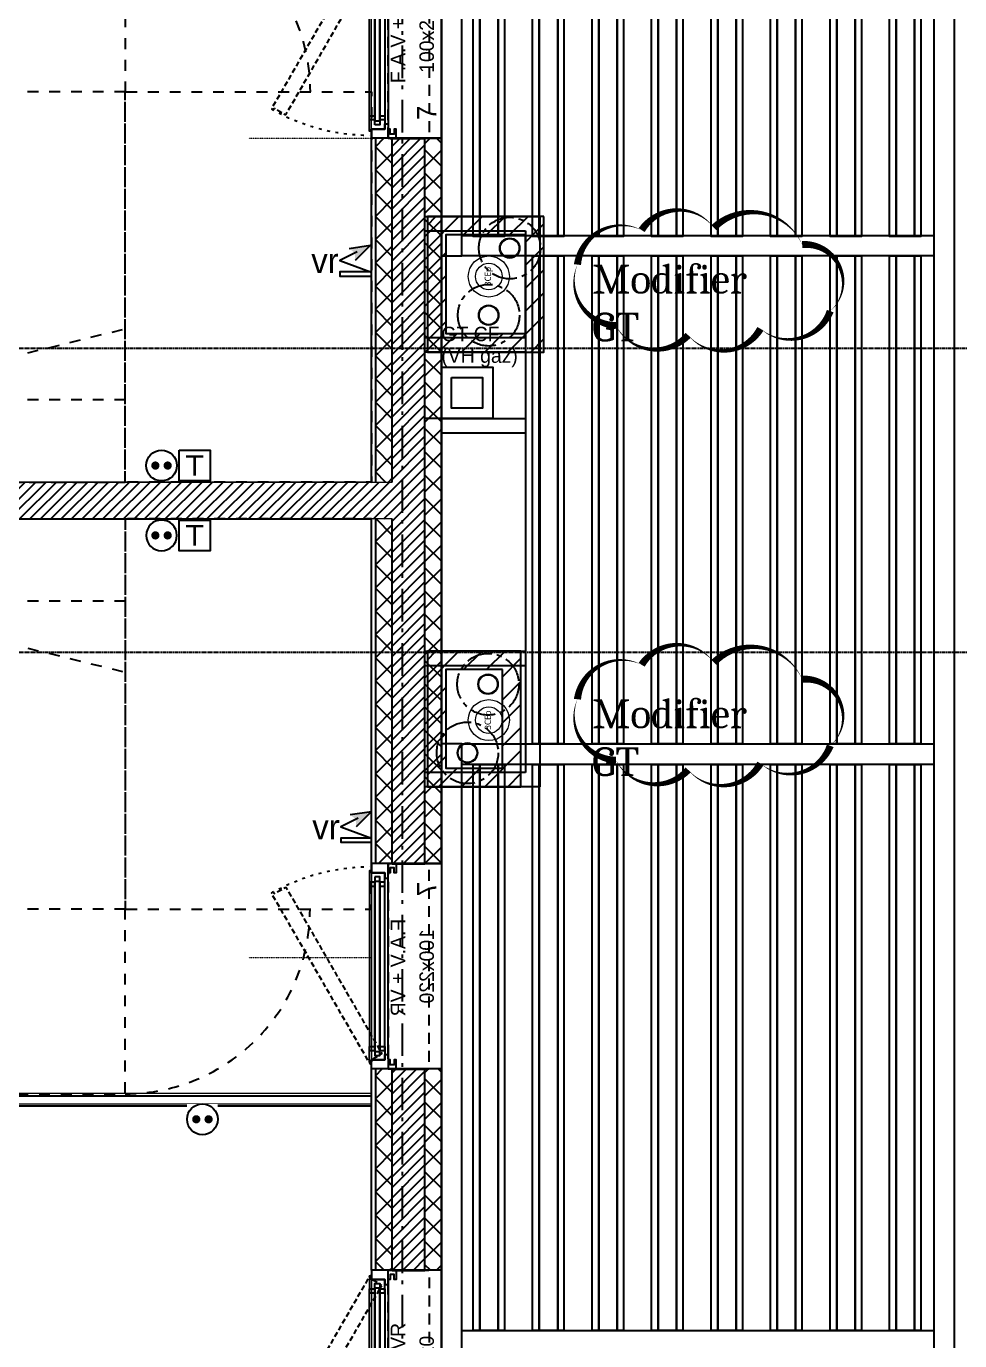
# Model space of a CAD drawing. Header units: centimetres. Extents: x -35664 to 50682, y -23001 to 23705.
# Drawn here: x 10657 to 11112, y 3808 to 4448 of the extents above; entities that cross this region are included whole.
import ezdxf

# ---------------------------------------------------------------- set-up
doc = ezdxf.new("R2010")
doc.units = ezdxf.units.CM
for name, pattern in [('ACAD_ISO03W100', [0.295276, 0.11811, -0.177165]), ('prelem_euev', [2, 1.25, -0.25, 0.25, -0.25]), ('Style de ligne -1', [0.41664, 0.20828, -0.20836]), ('Style de ligne -14', [0.147638, 0.098425, -0.049213]), ('Style de ligne -17', [0.347222, 0.20828, -0.138942]), ('Style de ligne -18', [0.164042, 0.054681, -0.109361]), ('Style de ligne -6', [1.04164, 0.625, -0.20828, 0.06943, -0.13893]), ('VW-01', [0.41656, 0.20828, -0.20828])]:
    doc.linetypes.add(name, pattern=pattern)
for name, color, linetype in [('B aménagement intérieur', 252, 'Continuous'), ('B GÈnÈral_Hatch', 252, 'Continuous'), ('B Général', 252, 'Continuous'), ('C ANNOTATIONS-axes horizontaux', 252, 'Style de ligne -1'), ('C ANNOTATIONS-prestations', 252, 'Continuous'), ('D SURFACES-shab', 252, 'Continuous'), ('prlm-EAU-EUEV', 25, 'Continuous'), ('prlm-GT', 242, 'Continuous'), ('prlm-MOD', 64, 'Continuous'), ('prlm-VMC', 93, 'Continuous')]:
    doc.layers.add(name, color=color, linetype=linetype)
doc.layers.add('prlm-ELEC-CFA', color=1, linetype='Continuous', lineweight=25)
doc.layers.add('prlm-ELEC-CFO', color=1, linetype='Continuous', lineweight=25)
doc.layers.add('prlm-ZEROPLOT', color=254, linetype='Continuous', plot=False)
doc.layers.get('prlm-VMC').off()
doc.styles.add('Eurostile', font='Eurosti.TTF')
doc.styles.add('Eurostile (bold)', font='Eurostib.TTF')
doc.styles.add('prlm-elec-cfo', font='comic.ttf', dxfattribs={"height": 12})
doc.styles.add('prlm-mod', font='cambriaz.ttf', dxfattribs={"height": 18})
doc.styles.get("Standard").update_dxf_attribs({"font": 'isocp.shx', "height": 15})
doc.styles.add('Trebuchet MS (bold italic)', font='trebucbi.ttf')
pattern_1 = [(45, (0, 0), (2.4253472, -2.6458333), [])]
pattern_2 = [(135, (0, 0), (-5.656854, -5.656854), []), (225, (0, 0), (-5.656854, 5.656854), [])]

# ---------------------------------------------------------------- blocks, each defined once
blk = doc.blocks.new('B 90.Groupe-8-1')
at = {"layer": 'B Général', "flags": 128}
for points in [[(10859.39, 4336.49), (10869.39, 4336.49), (10869.39, 4895.43), (11099.39, 4895.43), (11099.39, 3527.39), (10869.39, 3527.39), (10869.39, 4098.85), (10859.39, 4098.85), (10859.39, 3517.39), (11109.39, 3517.39), (11109.39, 4905.43), (10859.39, 4905.43)], [(10874.89, 4621.66), (10878.13, 4621.66), (10878.13, 4345.93), (10874.89, 4345.93)], [(10878.13, 4621.66), (10887.12, 4621.66), (10887.12, 4345.93), (10878.13, 4345.93)], [(10887.12, 4621.66), (10890.18, 4621.66), (10890.18, 4345.93), (10887.12, 4345.93)], [(10903.82, 4621.66), (10907.07, 4621.66), (10907.07, 4345.93), (10903.82, 4345.93)], [(10907.07, 4621.66), (10916.06, 4621.66), (10916.06, 4345.93), (10907.07, 4345.93)], [(10916.06, 4621.66), (10919.12, 4621.66), (10919.12, 4345.93), (10916.06, 4345.93)], [(10932.84, 4621.66), (10936.09, 4621.66), (10936.09, 4345.93), (10932.84, 4345.93)], [(10936.09, 4621.66), (10945.08, 4621.66), (10945.08, 4345.93), (10936.09, 4345.93)], [(10945.08, 4621.66), (10948.14, 4621.66), (10948.14, 4345.93), (10945.08, 4345.93)], [(10961.78, 4621.66), (10965.02, 4621.66), (10965.02, 4345.93), (10961.78, 4345.93)], [(10965.02, 4621.66), (10974.01, 4621.66), (10974.01, 4345.93), (10965.02, 4345.93)], [(10974.01, 4621.66), (10977.07, 4621.66), (10977.07, 4345.93), (10974.01, 4345.93)], [(10990.8, 4621.66), (10994.04, 4621.66), (10994.04, 4345.93), (10990.8, 4345.93)], [(10994.04, 4621.66), (11003.04, 4621.66), (11003.04, 4345.93), (10994.04, 4345.93)], [(11003.04, 4621.66), (11006.09, 4621.66), (11006.09, 4345.93), (11003.04, 4345.93)], [(11019.73, 4621.66), (11022.98, 4621.66), (11022.98, 4345.93), (11019.73, 4345.93)], [(11022.98, 4621.66), (11031.97, 4621.66), (11031.97, 4345.93), (11022.98, 4345.93)], [(11031.97, 4621.66), (11035.03, 4621.66), (11035.03, 4345.93), (11031.97, 4345.93)], [(11048.75, 4621.66), (11052, 4621.66), (11052, 4345.93), (11048.75, 4345.93)], [(11052, 4621.66), (11060.99, 4621.66), (11060.99, 4345.93), (11052, 4345.93)], [(11060.99, 4621.66), (11064.05, 4621.66), (11064.05, 4345.93), (11060.99, 4345.93)], [(11077.69, 4621.65), (11080.93, 4621.65), (11080.93, 4345.92), (11077.69, 4345.92)], [(11080.93, 4621.65), (11089.93, 4621.65), (11089.93, 4345.92), (11080.93, 4345.92)], [(11089.93, 4621.65), (11092.98, 4621.65), (11092.98, 4345.92), (11089.93, 4345.92)], [(10869.39, 4346.49), (11099.39, 4346.49), (11099.39, 4336.49), (10869.39, 4336.49)], [(10903.82, 4336.49), (10907.07, 4336.49), (10907.07, 4098.85), (10903.82, 4098.85)], [(10907.07, 4336.49), (10916.06, 4336.49), (10916.06, 4098.85), (10907.07, 4098.85)], [(10916.06, 4336.49), (10919.12, 4336.49), (10919.12, 4098.85), (10916.06, 4098.85)], [(10932.84, 4336.49), (10936.09, 4336.49), (10936.09, 4098.85), (10932.84, 4098.85)], [(10936.09, 4336.49), (10945.08, 4336.49), (10945.08, 4098.85), (10936.09, 4098.85)], [(10945.08, 4336.49), (10948.14, 4336.49), (10948.14, 4098.85), (10945.08, 4098.85)], [(10961.78, 4336.49), (10965.02, 4336.49), (10965.02, 4098.85), (10961.78, 4098.85)], [(10965.02, 4336.49), (10974.01, 4336.49), (10974.01, 4098.85), (10965.02, 4098.85)], [(10974.01, 4336.49), (10977.07, 4336.49), (10977.07, 4098.85), (10974.01, 4098.85)], [(10990.8, 4336.49), (10994.04, 4336.49), (10994.04, 4098.85), (10990.8, 4098.85)], [(10994.04, 4336.49), (11003.04, 4336.49), (11003.04, 4098.85), (10994.04, 4098.85)], [(11003.04, 4336.49), (11006.09, 4336.49), (11006.09, 4098.85), (11003.04, 4098.85)], [(11019.73, 4336.49), (11022.98, 4336.49), (11022.98, 4098.85), (11019.73, 4098.85)], [(11022.98, 4336.49), (11031.97, 4336.49), (11031.97, 4098.85), (11022.98, 4098.85)], [(11031.97, 4336.49), (11035.03, 4336.49), (11035.03, 4098.85), (11031.97, 4098.85)], [(11048.75, 4336.49), (11052, 4336.49), (11052, 4098.85), (11048.75, 4098.85)], [(11052, 4336.49), (11060.99, 4336.49), (11060.99, 4098.85), (11052, 4098.85)], [(11060.99, 4336.49), (11064.05, 4336.49), (11064.05, 4098.85), (11060.99, 4098.85)], [(11077.69, 4336.5), (11080.93, 4336.5), (11080.93, 4098.86), (11077.69, 4098.86)], [(11080.93, 4336.5), (11089.93, 4336.5), (11089.93, 4098.86), (11080.93, 4098.86)], [(11089.93, 4336.5), (11092.98, 4336.5), (11092.98, 4098.86), (11089.93, 4098.86)], [(10869.39, 4098.85), (11099.39, 4098.85), (11099.39, 4088.85), (10869.39, 4088.85)], [(10874.89, 4088.85), (10878.13, 4088.85), (10878.13, 3813.12), (10874.89, 3813.12)], [(10878.13, 4088.85), (10887.12, 4088.85), (10887.12, 3813.12), (10878.13, 3813.12)], [(10887.12, 4088.85), (10890.18, 4088.85), (10890.18, 3813.12), (10887.12, 3813.12)], [(10903.82, 4088.85), (10907.07, 4088.85), (10907.07, 3813.12), (10903.82, 3813.12)], [(10907.07, 4088.85), (10916.06, 4088.85), (10916.06, 3813.12), (10907.07, 3813.12)], [(10916.06, 4088.85), (10919.12, 4088.85), (10919.12, 3813.12), (10916.06, 3813.12)], [(10932.84, 4088.85), (10936.09, 4088.85), (10936.09, 3813.12), (10932.84, 3813.12)], [(10936.09, 4088.85), (10945.08, 4088.85), (10945.08, 3813.12), (10936.09, 3813.12)], [(10945.08, 4088.85), (10948.14, 4088.85), (10948.14, 3813.12), (10945.08, 3813.12)], [(10961.78, 4088.85), (10965.02, 4088.85), (10965.02, 3813.12), (10961.78, 3813.12)], [(10965.02, 4088.85), (10974.01, 4088.85), (10974.01, 3813.12), (10965.02, 3813.12)], [(10974.01, 4088.85), (10977.07, 4088.85), (10977.07, 3813.12), (10974.01, 3813.12)], [(10990.8, 4088.85), (10994.04, 4088.85), (10994.04, 3813.12), (10990.8, 3813.12)], [(10994.04, 4088.85), (11003.04, 4088.85), (11003.04, 3813.12), (10994.04, 3813.12)], [(11003.04, 4088.85), (11006.09, 4088.85), (11006.09, 3813.12), (11003.04, 3813.12)], [(11019.73, 4088.85), (11022.98, 4088.85), (11022.98, 3813.12), (11019.73, 3813.12)], [(11022.98, 4088.85), (11031.97, 4088.85), (11031.97, 3813.12), (11022.98, 3813.12)], [(11031.97, 4088.85), (11035.03, 4088.85), (11035.03, 3813.12), (11031.97, 3813.12)], [(11048.75, 4088.85), (11052, 4088.85), (11052, 3813.12), (11048.75, 3813.12)], [(11052, 4088.85), (11060.99, 4088.85), (11060.99, 3813.12), (11052, 3813.12)], [(11060.99, 4088.85), (11064.05, 4088.85), (11064.05, 3813.12), (11060.99, 3813.12)], [(11077.69, 4088.86), (11080.93, 4088.86), (11080.93, 3813.13), (11077.69, 3813.13)], [(11080.93, 4088.86), (11089.93, 4088.86), (11089.93, 3813.13), (11080.93, 3813.13)], [(11089.93, 4088.86), (11092.98, 4088.86), (11092.98, 3813.13), (11089.93, 3813.13)], [(10869.39, 3813.12), (11099.39, 3813.12), (11099.39, 3803.12), (10869.39, 3803.12)]]:
    blk.add_lwpolyline(points, close=True, dxfattribs=at)
blk = doc.blocks.new('B 90.Groupe-18-1')
at = {"layer": 'B Général', "linetype": 'VW-01', "ltscale": 25.4}
blk.add_line((70, -99.99), (-70, -65.35), dxfattribs=at)
at = {"layer": 'B Général', "linetype": 'VW-01', "ltscale": 25.4, "flags": 128}
for points in [[(-70, 50), (70, 50), (70, -140), (-70, -140)], [(-70, -99.99), (70, -99.99), (70, -140), (-70, -140)]]:
    blk.add_lwpolyline(points, close=True, dxfattribs=at)
blk = doc.blocks.new('B 90.Lit 140.190_PMR 1')
at = {"layer": 'B Général', "linetype": 'VW-01', "ltscale": 25.4, "flags": 128}
for points in [[(-70, 50), (70, 50), (70, 140), (-70, 140)], [(-70, -140), (-70, 50), (-190, 50), (-190, -140)], [(190, -140), (190, 50), (70, 50), (70, -140)]]:
    blk.add_lwpolyline(points, close=True, dxfattribs=at)
at = {"layer": 'B Général', "linetype": 'VW-01', "ltscale": 25.4}
for centre, start, end in [((-70, 50), 90, 180), ((70, 50), 0, 90)]:
    blk.add_arc(centre, 90, start, end, dxfattribs=at)
at = {"layer": 'B Général'}
blk.add_blockref('B 90.Groupe-18-1', (0, 0), dxfattribs=at)
blk = doc.blocks.new('B 90.T3 BS 107 (2D)')
at = {"layer": 'B Général', "linetype": 'Continuous'}
for p, q in [((83.3, 47.58), (498.3, 47.58)), ((83.3, 47.58), (498.3, 47.58)), ((78.3, 42.58), (498.3, 42.58)), ((78.3, 42.58), (498.3, 42.58))]:
    blk.add_line(p, q, dxfattribs=at)
at = {"layer": 'D SURFACES-shab', "lineweight": 18, "flags": 128}
for points in [[(83.3, 328.49), (498.3, 328.49), (498.3, 48.58), (83.3, 48.58)], [(-138.3, 43.58), (-69.24, 43.59), (-69.27, 129.5), (78.3, 129.5), (78.3, 43.58), (498.3, 43.58), (498.3, -328.51), (-138.3, -328.51)]]:
    blk.add_lwpolyline(points, close=True, dxfattribs=at)
at = {"layer": 'B Général', "rotation": 180}
blk.add_blockref('B 90.Lit 140.190_PMR 1', (308.3, 188.49), dxfattribs=at)
blk = doc.blocks.new('B 90.F 100x220 (all. vitrée fixe) + VR')
at = {"layer": 'B Général', "linetype": 'Continuous', "lineweight": 35}
for p, q in [((-50, 7), (-50, -9)), ((50, 7), (50, -9))]:
    blk.add_line(p, q, dxfattribs=at)
at = {"layer": 'B Général'}
blk.add_line((45, 9), (-45, 9), dxfattribs=at)
at = {"layer": 'B Général', "linetype": 'Style de ligne -14', "ltscale": 25.4, "flags": 128}
blk.add_lwpolyline([(-35.69, 65.82), (-36.19, 64.95), (-35.32, 64.45), (-38.57, 58.82), (42.63, 11.94), (45.88, 17.57), (46.75, 17.07), (47.25, 17.93)], close=True, dxfattribs=at)
at = {"layer": 'B Général', "flags": 128}
for points in [[(-43, 10.5), (-43, 9), (-50, 9), (-50, 17), (-45.5, 17), (-45.5, 10.5)], [(-43.5, 15.5), (43.5, 15.5), (43.5, 13), (-43.5, 13)], [(-41, 18), (41, 18), (41, 15.5), (-41, 15.5)], [(-41, 13), (41, 13), (41, 10.5), (-41, 10.5)], [(43, 10.5), (43, 9), (50, 9), (50, 17), (45.5, 17), (45.5, 10.5)], [(-50, 9), (-50, 5), (-45.5, 5), (-45.5, 6), (-48, 6), (-48, 8), (-45.5, 8), (-45.5, 9)], [(50, 9), (50, 5), (45.5, 5), (45.5, 6), (48, 6), (48, 8), (45.5, 8), (45.5, 9)]]:
    blk.add_lwpolyline(points, close=True, dxfattribs=at)
at = {"layer": 'B Général', "linetype": 'Continuous', "flags": 128}
for points in [[(-39, 15.5), (-41.5, 15.5), (-41.5, 13), (-39, 13), (-39, 10.5), (-45.5, 10.5), (-45.5, 17), (-46.5, 17), (-46.5, 18), (-39, 18)], [(39, 15.5), (41.5, 15.5), (41.5, 13), (39, 13), (39, 10.5), (45.5, 10.5), (45.5, 17), (46.5, 17), (46.5, 18), (39, 18)]]:
    blk.add_lwpolyline(points, close=True, dxfattribs=at)
at = {"layer": 'B Général', "linetype": 'Style de ligne -17', "ltscale": 25.4, "flags": 128}
blk.add_lwpolyline([(-50, 9), (50, 9), (50, -11), (-50, -11)], close=True, dxfattribs=at)
at = {"layer": 'B Général', "flags": 128}
blk.add_lwpolyline([(-50, -9), (-50, -17), (50, -17), (50, -9)], dxfattribs=at)
at = {"layer": 'B Général'}
blk.add_circle((47, 17.5), 0.5, dxfattribs=at)
at = {"layer": 'B Général', "linetype": 'Style de ligne -18', "ltscale": 25.4}
blk.add_arc((49, 17.5), 97.5, 150.29382, 179.70618, dxfattribs=at)
at = {"layer": 'B Général', "insert": (-23.11, 7.7), "char_height": 7.059, "attachment_point": 1, "line_spacing_factor": 0.894142, "style": 'Eurostile'}
blk.add_mtext('F.A.V + VR', dxfattribs=at)
at = {"layer": 'C ANNOTATIONS-prestations', "insert": (-41.15, -5.19), "char_height": 9.41, "attachment_point": 1, "rotation": 360, "line_spacing_factor": 0.894142, "style": 'Eurostile (bold)'}
blk.add_mtext('7', dxfattribs=at)
at = {"layer": 'C ANNOTATIONS-prestations', "insert": (0, -6.3), "char_height": 7.059, "width": 100, "attachment_point": 2, "rotation": 360, "line_spacing_factor": 0.894142, "style": 'Eurostile'}
blk.add_mtext('100x220', dxfattribs=at)
blk = doc.blocks.new('xi.3cep130-200')
at = {"layer": 'B Général', "lineweight": 18}
for radius in [10, 6.5]:
    blk.add_circle((0, 0), radius, dxfattribs=at)
at = {"layer": 'B Général', "insert": (0, 0), "char_height": 3.002, "width": 9.7815, "attachment_point": 5, "line_spacing_factor": 1.003317, "style": 'Trebuchet MS (bold italic)'}
blk.add_mtext('3CEp', dxfattribs=at)
blk = doc.blocks.new('xi.EA')
at = {"layer": 'prlm-ZEROPLOT', "color": 250, "linetype": 'ACAD_ISO03W100', "lineweight": 0, "ltscale": 0.2}
blk.add_lwpolyline([(0, 0), (0, 60)], dxfattribs=at)
blk = doc.blocks.new('xi.PC')
at = {"color": 0, "lineweight": 5}
blk.add_wipeout([(-7.5, -7.5), (7.5, -7.5), (7.5, 7.5), (-7.5, 7.5)], dxfattribs=at).dxf.layer = 'prlm-ELEC-CFO'
at = {"layer": 'prlm-ELEC-CFO', "color": 0, "linetype": 'ByBlock', "lineweight": 5, "const_width": 2}
for points in [[(-4, 0, 1), (-2, 0, 1)], [(2, 0, 1), (4, 0, 1)]]:
    blk.add_lwpolyline(points, format="xyb", close=True, dxfattribs=at)
at = {"layer": 'prlm-ELEC-CFO', "color": 0, "linetype": 'ByBlock', "lineweight": -2}
blk.add_circle((0, 0), 7.5, dxfattribs=at)
blk = doc.blocks.new('xi.VR')
at = {"layer": 'prlm-ELEC-CFO', "lineweight": 5}
blk.add_hatch(color=0, dxfattribs=at).paths.add_polyline_path([(-3, 6), (-0.1, 3.7), (0, 0), (7.5, 7.5)])
at = {"layer": 'prlm-ELEC-CFO', "color": 0}
for points in [[(-3, 6), (7.5, 7.5), (0, 0)], [(0.95, 4.23), (-7.5, 0), (7.5, -5.5), (-7.5, -5.5), (-7.5, -7.5), (7.5, -7.5)]]:
    blk.add_lwpolyline(points, dxfattribs=at)
blk = doc.blocks.new('xi.TEL')
at = {"layer": 'prlm-ELEC-CFA', "color": 0, "linetype": 'ByBlock', "lineweight": -2, "flags": 128}
blk.add_lwpolyline([(-7.5, 7.5), (7.5, 7.5), (7.5, -7.5), (-7.5, -7.5)], close=True, dxfattribs=at)
at = {"layer": 'prlm-ELEC-CFA', "color": 0, "linetype": 'ByBlock', "insert": (0, 0), "char_height": 10, "width": 11.36, "attachment_point": 5}
blk.add_mtext('{\\fVerdana|b0|i0|c0|p34;T}', dxfattribs=at)
blk = doc.blocks.new('xi.vp')
at = {"layer": 'prlm-EAU-EUEV', "lineweight": 5}
h = blk.add_hatch(color=0, dxfattribs=at)
h.paths.add_polyline_path([(5, 0, 1), (-5, 0, 1)])
h.paths.add_polyline_path([(4.5, 0, 1), (-4.5, 0, 1)], flags=16)
at = {"layer": 'prlm-EAU-EUEV', "color": 0, "lineweight": 5}
for radius in [5, 4.5]:
    blk.add_circle((0, 0), radius, dxfattribs=at)
at = {"layer": 'prlm-ZEROPLOT', "linetype": 'prelem_euev', "ltscale": 10}
blk.add_circle((0, 0), 15, dxfattribs=at)
blk = doc.blocks.new('xi.txt-modgt')
at = {"layer": 'prlm-MOD'}
blk.add_lwpolyline([(59.32, 18.07, 0, 3.5, 0.520567), (24.12, 16.9, 0, 3.5, 0.520567), (24.12, 16.9, 0, 3.5, 0.520567), (-7.16, 0.09, 0, 3.5, 0.520567), (-7.16, 0.09, 0, 3.5, 0.520567), (11.61, -29.62, 0, 3.5, 0.520567), (11.61, -29.62, 0, 3.5, 0.520567), (46.8, -34.31, 0, 3.5, 0.520567), (46.8, -34.31, 0, 3.5, 0.520567), (82, -31.18, 0, 3.5, 0.520567), (82, -31.18, 0, 3.5, 0.520567), (116.02, -22.58, 0, 3.5, 0.520567), (116.02, -22.58, 0, 3.5, 0.71855), (102.33, 9.86, 0, 3.5, 0.520567), (102.33, 9.86, 0, 3.5, 0.520567)], format="xyseb", close=True, dxfattribs=at)
at = {"layer": 'prlm-MOD', "insert": (0, 0), "char_height": 14, "width": 1.3263, "attachment_point": 1, "style": 'prlm-mod'}
blk.add_mtext('Modifier GT', dxfattribs=at)

msp = doc.modelspace()

# ---------------------------------------------------------------- hatches: boundary and pattern name
at = {"layer": 'B GÈnÈral_Hatch', "linetype": 'Continuous'}
h = msp.add_hatch(dxfattribs=at)
h.set_pattern_fill('02_ISOLANT', color=256, style=0, pattern_type=2)
h.set_pattern_definition([(45, (0, 0), (-5.656854, 5.656854), []), (135, (0, 0), (5.656854, 5.656854), [])])
h.paths.add_polyline_path([(10827.388, 4393.801), (10827.388, 4226.389), (10835.388, 4226.388), (10835.388, 4393.801)])
h = msp.add_hatch(dxfattribs=at)
h.set_pattern_fill('50_BETON', color=256, style=0, pattern_type=2)
h.set_pattern_definition(pattern_1)
h.paths.add_polyline_path([(10835.388, 4040.5), (10851.388, 4040.5), (10851.388, 4393.801), (10835.388, 4393.801)])
h = msp.add_hatch(dxfattribs=at)
h.set_pattern_fill('02_ISOLANT', color=256, angle=90, style=0, pattern_type=2)
h.set_pattern_definition([(135, (0, 0), (-5.656854, -5.656854), []), (225, (0, 0), (-5.656854, 5.656854), [])])
h.paths.add_polyline_path([(10851.388, 4040.5), (10859.388, 4040.5), (10859.388, 4393.801), (10851.388, 4393.801)])
h = msp.add_hatch(dxfattribs=at)
h.set_pattern_fill('50_BETON', color=256, style=0, pattern_type=2)
h.set_pattern_definition(pattern_1)
h.paths.add_polyline_path([(10835.388, 4208.388), (10835.388, 4226.388), (10224.786, 4226.408), (10224.786, 4208.408)])
h = msp.add_hatch(dxfattribs=at)
h.set_pattern_fill('02_ISOLANT', color=256, angle=180, style=0, pattern_type=2)
h.set_pattern_definition([(225, (0, 0), (5.656854, -5.656854), []), (315, (0, 0), (-5.656854, -5.656854), [])])
h.paths.add_polyline_path([(10835.388, 4040.5), (10835.388, 4208.388), (10827.388, 4208.389), (10827.388, 4040.5)])
h = msp.add_hatch(dxfattribs=at)
h.set_pattern_fill('02_ISOLANT', color=256, angle=90, style=0, pattern_type=2)
h.set_pattern_definition(pattern_2)
h.paths.add_polyline_path([(10827.388, 3842.434), (10835.388, 3842.434), (10835.388, 3940.5), (10827.388, 3940.5)])
h = msp.add_hatch(dxfattribs=at)
h.set_pattern_fill('50_BETON', color=256, style=0, pattern_type=2)
h.set_pattern_definition(pattern_1)
h.paths.add_polyline_path([(10835.388, 3842.434), (10851.388, 3842.434), (10851.388, 3940.5), (10835.388, 3940.5)])
h = msp.add_hatch(dxfattribs=at)
h.set_pattern_fill('02_ISOLANT', color=256, angle=90, style=0, pattern_type=2)
h.set_pattern_definition(pattern_2)
h.paths.add_polyline_path([(10851.388, 3842.434), (10859.388, 3842.434), (10859.388, 3940.5), (10851.388, 3940.5)])
at = {"layer": 'prlm-MOD'}
h = msp.add_hatch(dxfattribs=at)
h.set_pattern_fill('ANSI31', color=256, scale=2.5)
h.set_pattern_definition([(45, (0, 211.7144), (-5.61266, 5.61266), [])])
h.paths.add_polyline_path([(10900.375, 4346.71), (10861.569, 4346.71), (10861.569, 4298.656), (10900.375, 4298.656)], flags=16)
h.paths.add_polyline_path([(10909.368, 4355.704), (10852.576, 4355.704), (10852.576, 4289.663), (10909.368, 4289.663)])
h = msp.add_hatch(dxfattribs=at)
h.set_pattern_fill('ANSI31', color=256, scale=2.5)
h.paths.add_polyline_path([(10889.168, 4134.996), (10861.569, 4134.996), (10861.569, 4086.941), (10889.168, 4086.941)], flags=16)
h.paths.add_polyline_path([(10898.161, 4143.989), (10852.576, 4143.989), (10852.576, 4077.948), (10898.161, 4077.948)])

# ---------------------------------------------------------------- linework, layer by layer
at = {"layer": 'B Général', "linetype": 'Style de ligne -6', "ltscale": 25.4}
msp.add_line((10840.388, 3285.389), (10840.388, 5820.389), dxfattribs=at)
msp.add_line((10840.388, 3285.389), (10840.388, 5820.389), dxfattribs=at)
at = {"layer": 'B Général', "linetype": 'Continuous'}
for p, q in [((10825.388, 4226.389), (10825.388, 4393.801)), ((10859.388, 4393.801), (10825.388, 4393.801)), ((10825.388, 4226.389), (10825.388, 4393.801)), ((10827.388, 4226.389), (10827.388, 4393.801)), ((10827.388, 4226.389), (10827.388, 4393.801)), ((10835.388, 4226.388), (10835.388, 4393.801)), ((10851.388, 4040.5), (10851.388, 4393.801)), ((10859.388, 4040.5), (10859.388, 4393.801)), ((10859.388, 4040.5), (10859.388, 4393.801)), ((10851.388, 4355.704), (10907.375, 4355.704)), ((10851.388, 4355.704), (10907.375, 4355.704)), ((10907.375, 4355.704), (10907.375, 4077.948)), ((10907.375, 4355.704), (10907.375, 4077.948)), ((10851.388, 4348.704), (10900.375, 4348.704)), ((10851.388, 4348.704), (10900.375, 4348.704)), ((10900.375, 4348.704), (10900.375, 4084.948)), ((10900.375, 4348.704), (10900.375, 4314.426)), ((10900.375, 4307.426), (10900.375, 4257.368)), ((10900.375, 4296.663), (10851.388, 4296.663)), ((10900.375, 4296.663), (10851.388, 4296.663)), ((10900.375, 4289.663), (10851.388, 4289.663)), ((10900.375, 4289.663), (10851.388, 4289.663)), ((10859.388, 4257.368), (10851.388, 4257.368)), ((10859.388, 4257.368), (10900.375, 4257.368)), ((10859.388, 4257.368), (10900.375, 4257.368)), ((10859.388, 4250.368), (10900.375, 4250.368)), ((10859.388, 4250.368), (10900.375, 4250.368)), ((10900.375, 4250.368), (10900.375, 4143.989)), ((10410.391, 4226.402), (10825.388, 4226.389)), ((10410.391, 4208.402), (10825.388, 4208.389)), ((10825.388, 4040.5), (10825.388, 4208.389)), ((10825.388, 4040.5), (10825.388, 4208.389)), ((10827.388, 4040.5), (10827.388, 4208.389)), ((10827.388, 4040.5), (10827.388, 4208.389)), ((10835.388, 4040.5), (10835.388, 4208.388)), ((10851.388, 4143.989), (10900.375, 4143.989)), ((10851.388, 4143.989), (10900.375, 4143.989)), ((10851.388, 4136.989), (10900.375, 4136.989)), ((10851.388, 4136.989), (10900.375, 4136.989)), ((10900.375, 4136.989), (10900.375, 4084.948)), ((10900.375, 4084.948), (10851.388, 4084.948)), ((10900.375, 4084.948), (10851.388, 4084.948)), ((10907.375, 4077.948), (10851.388, 4077.948)), ((10907.375, 4077.948), (10851.388, 4077.948)), ((10859.388, 4040.5), (10825.388, 4040.5)), ((10825.388, 3842.434), (10825.388, 3940.5)), ((10859.388, 3940.5), (10825.388, 3940.5)), ((10825.388, 3842.434), (10825.388, 3940.5)), ((10827.388, 3842.434), (10827.388, 3940.5)), ((10827.388, 3842.434), (10827.388, 3940.5)), ((10835.388, 3842.434), (10835.388, 3940.5)), ((10851.388, 3842.434), (10851.388, 3940.5)), ((10859.388, 3842.434), (10859.388, 3940.5)), ((10859.388, 3842.434), (10859.388, 3940.5)), ((10859.388, 3842.434), (10825.388, 3842.434))]:
    msp.add_line(p, q, dxfattribs=at)
at = {"layer": 'B Général', "linetype": 'Continuous', "lineweight": 18}
for p, q in [((10835.388, 4226.388), (10835.388, 4393.801)), ((10851.388, 4040.5), (10851.388, 4393.801)), ((10410.391, 4226.402), (10825.388, 4226.389)), ((10825.388, 4226.389), (10835.388, 4226.388)), ((10410.391, 4208.402), (10825.388, 4208.389)), ((10835.388, 4208.388), (10825.388, 4208.389)), ((10835.388, 4040.5), (10835.388, 4208.388)), ((10835.388, 3842.434), (10835.388, 3940.5)), ((10851.388, 3842.434), (10851.388, 3940.5))]:
    msp.add_line(p, q, dxfattribs=at)
at = {"layer": 'C ANNOTATIONS-axes horizontaux'}
for p, q in [((12370.813, 4291.389), (2960.813, 4291.389)), ((12370.813, 4291.389), (2960.813, 4291.389)), ((12370.813, 4143.389), (2960.813, 4143.389)), ((12370.813, 4143.389), (2960.813, 4143.389))]:
    msp.add_line(p, q, dxfattribs=at)
at = {"layer": 'C ANNOTATIONS-prestations', "flags": 128}
for points in [[(10859.388, 4282.368), (10884.388, 4282.368), (10884.388, 4257.368), (10859.388, 4257.368)], [(10864.388, 4277.368), (10879.388, 4277.368), (10879.388, 4262.368), (10864.388, 4262.368)]]:
    msp.add_lwpolyline(points, close=True, dxfattribs=at)
at = {"layer": 'prlm-GT'}
for points in [[(10900.375, 4346.71), (10861.569, 4346.71), (10861.569, 4298.656), (10900.375, 4298.656)], [(10889.168, 4134.996), (10861.569, 4134.996), (10861.569, 4086.941), (10889.168, 4086.941)]]:
    msp.add_lwpolyline(points, close=True, dxfattribs=at)
at = {"layer": 'prlm-MOD'}
for points in [[(10909.368, 4355.704), (10852.576, 4355.704), (10852.576, 4289.663), (10909.368, 4289.663)], [(10898.161, 4143.989), (10852.576, 4143.989), (10852.576, 4077.948), (10898.161, 4077.948)]]:
    msp.add_lwpolyline(points, close=True, dxfattribs=at)
at = {"layer": 'prlm-ZEROPLOT'}
msp.add_lwpolyline([(8418.485, 4917.388), (10859.388, 4917.388), (10859.389, 3517.39), (9818.485, 3517.39), (9818.485, 2192.491), (8418.485, 2192.491)], close=True, dxfattribs=at)

# ---------------------------------------------------------------- block references
at = {"layer": 'B aménagement intérieur', "xscale": -1, "rotation": 180}
msp.add_blockref('B 90.T3 BS 107 (2D)', (10327.092, 4554.878), dxfattribs=at)
at = {"layer": 'B aménagement intérieur'}
msp.add_blockref('B 90.T3 BS 107 (2D)', (10327.092, 3879.899), dxfattribs=at)
at = {"layer": 'B Général', "rotation": 90}
for p in [(10842.388, 4443.801), (10842.388, 3792.434)]:
    msp.add_blockref('B 90.F 100x220 (all. vitrée fixe) + VR', p, dxfattribs=at)
at = {"layer": 'B Général', "xscale": -1, "rotation": 90}
msp.add_blockref('B 90.F 100x220 (all. vitrée fixe) + VR', (10842.388, 3990.5), dxfattribs=at)
at = {"layer": 'C ANNOTATIONS-prestations'}
msp.add_blockref('B 90.Groupe-8-1', (0, 0), dxfattribs=at)
at = {"layer": 'C ANNOTATIONS-prestations', "rotation": 90}
for p in [(10882.51, 4326.491), (10882.51, 4110.411)]:
    msp.add_blockref('xi.3cep130-200', p, dxfattribs=at)
at = {"layer": 'prlm-EAU-EUEV'}
for p in [(10892.676, 4340.33), (10882.418, 4307.637), (10882.128, 4127.878), (10872.099, 4094.461)]:
    msp.add_blockref('xi.vp', p, dxfattribs=at)
at = {"layer": 'prlm-ELEC-CFA'}
for p in [(10739.148, 4234.402), (10739.148, 4200.374)]:
    msp.add_blockref('xi.TEL', p, dxfattribs=at)
at = {"layer": 'prlm-MOD'}
for p in [(10932.843, 4332.2), (10932.843, 4120.485)]:
    msp.add_blockref('xi.txt-modgt', p, dxfattribs=at)
at = {"layer": 'prlm-VMC'}
for p, rotation in [((10825.388, 4393.73), 90.00000000000286), ((10825.388, 3994.565), 89.99999999999713)]:
    msp.add_blockref('xi.EA', p, dxfattribs=dict(at, rotation=rotation))

# ---------------------------------------------------------------- texts
at = {"layer": 'C ANNOTATIONS-prestations', "insert": (10859.388, 4302.021), "char_height": 7.059, "width": 44.43433, "attachment_point": 1, "line_spacing_factor": 0.894142, "style": 'Eurostile'}
msp.add_mtext('GT CF (VH gaz)', dxfattribs=at)

# ---------------------------------------------------------------- next in the draw order: block references
at = {"layer": 'prlm-ELEC-CFO'}
for p in [(10723.031, 4234.402), (10742.958, 3915.976)]:
    msp.add_blockref('xi.PC', p, dxfattribs=at)
at = {"layer": 'prlm-ELEC-CFO', "xscale": -1, "rotation": 180}
msp.add_blockref('xi.PC', (10723.031, 4200.374), dxfattribs=at)

# ---------------------------------------------------------------- next in the draw order: texts
at = {"layer": 'prlm-ELEC-CFO', "lineweight": 20, "char_height": 12, "attachment_point": 5, "line_spacing_factor": 0.8, "style": 'prlm-elec-cfo', "bg_fill": 3, "box_fill_scale": 1.1, "bg_fill_color": 256, "bg_fill_transparency": 0}
for insert in [(10802.67, 4334.206), (10803.17, 4058.395)]:
    msp.add_mtext('vr', dxfattribs=dict(at, insert=insert))

# ---------------------------------------------------------------- next in the draw order: block references
at = {"layer": 'prlm-ELEC-CFO'}
for p in [(10817.388, 4334.206), (10817.888, 4058.395)]:
    msp.add_blockref('xi.VR', p, dxfattribs=at)

doc.saveas('drawing.dxf')
